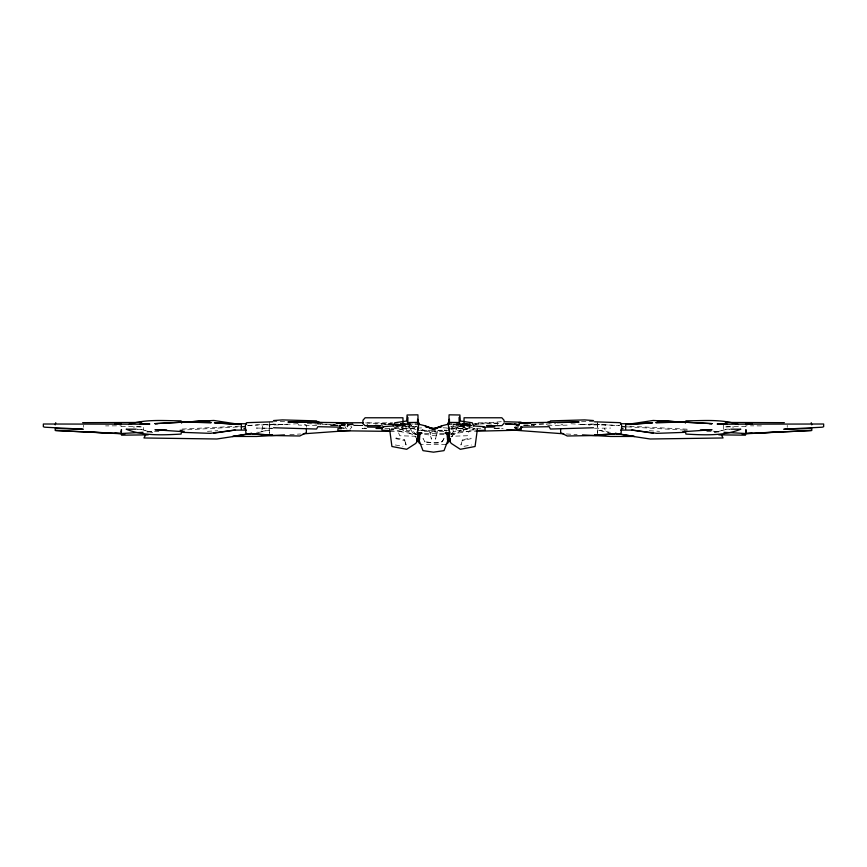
<?xml version="1.0" encoding="UTF-8"?>
<svg xmlns="http://www.w3.org/2000/svg" width="867" height="867" viewBox="0 0 867 867"><rect width="100%" height="100%" fill="white"/><g stroke="black" fill="none" stroke-linecap="round" stroke-linejoin="round"><path stroke-width="0.65" stroke-dasharray="4.33 3.25" d="M320.183 424.732L320.183 423.941M497.582 423.096L475.029 422.76M269.594 434.053L269.561 422.077M597.406 423.41L597.439 435.386M463.054 427.637L463.086 422.76L463.054 427.637L472.352 427.442M435.386 429.533L434.866 432.004L436.762 432.297L435.592 439.168L437.813 430.151M451.805 436.556L458.155 426.662L461.146 426.542L461.331 425.849L459.391 426.618L461.146 426.542L460.756 429.761L457.332 433.478L453.224 434.757L450.092 438.702M605.556 424.906L588.563 424.895L594.242 424.31L605.556 424.906L604.527 426.217L604.592 429.263L605.307 430.032M261.693 430.032L262.408 429.263L262.473 426.217L261.444 424.906L272.758 424.31L278.437 424.895L261.444 424.906M450.645 434.8L458.155 426.662L456.822 427.94L450.894 429.555M350.051 429.122L351.861 427.052L351.07 426.932L351.07 424.852M417.341 425.914L408.628 430.823L399.264 428.992L415.943 428.135M560.635 425.166L562.64 424.256M416.16 426.239L397.931 430.433L390.844 429.49M449.702 429.869L446.147 430.834L433.5 430.281L420.853 430.834L417.298 429.869M471.713 425.22L469.307 425.805L469.697 428.049L475.094 428.363L447.014 428.58M297.804 423.638C281.125 425.144 264.24 423.649 247.518 425.664M258.279 432.492L269.344 430.043L256.697 432.362M116.503 425.838L105.601 425.892M467.833 423.443L455.37 425.599L466.749 423.779L461.699 423.291M464.018 446.299L471.659 444.988M451.133 434.345L469.101 431.213L467.226 435.754L450.797 436.264M461.699 423.443L464.452 422.998M346.031 426.932L345.239 427.052L345.608 428.114L347.049 429.122M745.566 425.979L747.105 425.74M473.761 429.696L469.069 430.433L450.84 426.239M432.134 432.004L430.238 432.297L431.408 439.168L429.187 430.151M341.425 425.079L345.185 424.548L341.49 425.144L344.101 424.613L344.112 426.488M466.749 423.779L463.097 423.844M403.903 423.844L400.251 423.779L405.301 423.291M443.991 434.248L433.5 435.375L423.009 434.248M450.547 433.543L453.17 433.262L450.547 433.37M388.167 430.433L394.767 429.729L391.32 429.989M460.507 423.573L454.536 424.191L460.648 423.941M147.423 431.723L153.893 431.202M272.498 421.806L277.657 421.579M239.433 426.152L179.848 429.187M247.604 425.643L258.301 425.014M207.473 431.332L217.758 430.726M460.962 424.288L470.033 423.757M469.751 424.732L464.571 425.036L464.419 425.773L464.419 425.101L470.987 425.101M474.932 424.429L478.812 424.201L478.812 423.529L475.214 423.454M146.967 432.08L160.211 431.332M180.087 430.216L239.769 426.867M289.849 434.584L300.556 433.988M417.276 428.081L423.941 427.789M531.525 424.277L544.758 423.746M593.971 424.071L579.611 424.624L593.971 424.071L619.482 425.664M494.721 428.374L501.039 428.125L494.277 428.363M443.991 433.63L423.009 433.63M438.052 430.335L446.386 430.13M471.681 425.654L450.927 426.315M445.963 444.435L422.283 444.478M501.234 421.698L474.585 423.714M470.553 424.017L453.127 424.559L453.127 431.463L474.585 431.246M581.519 421.741L586.721 421.579M745.945 426.358L724.433 426.998L733.027 426.217L733.027 427.93M761.399 425.892L750.497 425.838M531.699 424.429L555.736 423.746M470.933 424.212L462.989 424.429L462.685 425.719L472.016 425.708M472.255 424.18L484.165 423.855M547.651 425.61L568.427 425.101L569.153 423.432M395.796 425.892L404.878 425.86L403.697 424.277L400.186 424.364L401.063 425.719L401.063 425.047L395.818 425.058M400.186 425.036L403.697 424.949L403.697 424.277M395.926 424.852L406.038 424.96M486.831 423.8L501.473 423.486M523.733 425.036L531.85 424.873M494.006 428.504L503.153 428.32M684.496 430.227L687.39 430.173M476.482 428.298L481.835 428.211M137.495 429.577L141.028 429.523L152.386 432.492L140.226 429.143L137.55 429.176M594.513 428.265L610.628 428.07M331.508 425.61L346.247 425.545M354.278 425.502L362.059 425.469M367.348 422.879L392.534 422.825M453.148 424.071L458.264 424.061M330.175 425.621L338.076 425.599M339.387 425.589L345.976 425.578M353.877 425.556L361.777 425.534L353.79 425.426M378.922 425.708L382.921 425.697M394.908 425.664L402.895 425.253L401.573 424.429L393.889 424.266M523.581 425.383L534.332 425.35L523.939 425.361M471.182 425.946L460.789 425.946L460.789 425.274M396.208 426.011L402.96 426.011L402.96 422.164M470.792 426.011L464.04 426.011L464.04 421.72M443.785 431.441L423.215 431.441M408.736 424.061L413.852 424.071M420.614 430.13L428.948 430.335M384.937 428.493L390.052 428.526M389.977 431.376L409.224 431.365L409.191 424.472M729.45 429.176L726.774 429.143L714.614 432.492L725.972 429.523L729.505 429.577M365.82 428.471L362.059 428.417L366.091 428.482M337.827 425.209L332.505 425.133L337.718 425.209M339.16 425.231L345.814 425.318M339.03 425.231L345.543 425.329M354.657 425.459L362.482 425.567L354.722 425.285M394.333 427.518L402.386 427.659M179.61 430.173L182.504 430.227M365.646 422.901L392.231 424.126M393.542 424.158L405.279 424.397M393.976 425.957L414.404 426.358L414.404 428.504L391.331 428.526M381.068 423.996L392.599 424.245M340.785 424.884L346.052 424.993M353.942 425.166L361.832 425.339M316.758 425.545L298.573 425.101L297.847 423.432M589.343 421.579L594.502 421.806M392.914 423.898L381.621 423.757L381.621 424.429L394.626 424.808M394.225 423.941L404.726 424.245L402.429 424.364L402.429 425.036M280.279 421.579L285.481 421.741M366.633 428.298L364.053 428.222L366.665 428.309M121.055 426.358L142.567 426.998L133.973 426.217L133.973 427.93M582.895 424.505L569.196 423.638M341.771 424.863L345.662 424.982M284.105 424.505L287.389 424.624L273.029 424.071M307.254 423.638L335.421 424.678M406.352 423.941L412.464 424.191L406.493 423.573M416.453 433.37L413.83 433.262L416.453 433.543M416.203 436.264L399.774 435.754L397.899 431.213L417.146 434.562M443.059 427.789L449.724 428.081M451.057 428.135L467.736 428.992L458.372 430.823L450.797 426.586M687.152 429.187L627.567 426.152M318.189 423.768L335.301 424.646M627.231 426.867L686.913 430.216M706.789 431.332L720.033 432.08M566.379 433.966L577.108 434.573M608.699 425.014L619.396 425.643M649.242 430.726L659.527 431.332M476.828 430.075L472.233 429.729L474.878 430.01M713.107 431.202L719.577 431.723M391.906 428.363L397.303 428.049L397.693 425.805L395.287 425.22M400.251 423.779L411.63 425.599L400.413 423.66M119.895 425.74L121.434 425.979M402.548 422.998L405.301 423.443M395.341 444.988L402.982 446.299M610.303 432.362L597.656 430.043L608.721 432.492M416.106 429.555L410.178 427.94L408.845 426.662L405.854 426.542L405.669 425.849L407.609 426.618L405.854 426.542L406.244 429.761L409.668 433.478L413.776 434.757L416.908 438.702M445.952 430.726C440.826 428.883 448.011 431.083 448.542 433.023M304.36 424.256L306.365 425.166L306.365 428.883M416.355 434.8L408.845 426.662L415.195 436.556M597.439 422.077L597.645 432.882M546.817 423.941L546.817 424.732M787.236 425.35L787.236 427.344M723.316 424.819L723.316 429.848M497.582 422.76L497.593 424.732M269.355 424.678L269.355 432.882M143.684 427.485L143.684 429.848M83.427 425.242L83.427 427.225M465.211 429.002L463.206 430.769L464.474 425.404L465.211 429.002M401.8 427.268L401.811 429.458L403.794 430.769L402.526 425.404L401.8 427.268M461.168 443.947L460.951 444.977L462.523 439.764L470.911 438.03L471.106 438.669L462.122 440.588L462.523 439.764L461.168 443.947M396.089 438.03L395.894 438.669L404.878 440.588L404.477 439.764L396.089 438.03M443.969 438.518L442.029 441.845C436.415 443.156 430.531 443.189 424.938 441.812C430.693 441.932 441.552 446.093 443.969 438.518M463.151 423.519L461.363 424.418L463.769 423.226L463.151 423.519M422.944 429.848L421.048 430.726L422.944 429.848M272.466 428.276L256.372 428.07L272.444 428.276M403.849 423.519L403.231 423.226L405.637 424.418L403.849 423.519M424.971 441.845L423.031 438.518L424.971 441.845M405.832 443.947L404.477 439.764L406.049 444.977L405.832 443.947"/><path stroke-width="1.3" d="M625.66 429.295L625.66 424.418L652.591 422.814L631.252 424.407M419.455 432.991L419.422 440.122L419.671 432.806M459.543 424.061L459.358 417.179L459.358 422.511L449.474 422.413L449.377 419.26L449.312 424.082L451.87 424.071M181.615 423.107L181.062 420.831C163.722 420.777 145.309 418.924 128.587 424.527M620.501 424.418L620.523 423.735L631.837 423.735L653.176 420.462L712.035 423.638L709.444 423.638M419.639 432.904L419.216 440.761L422.966 450.634L433.5 452.173L444.034 450.634L447.784 440.761L447.361 432.904M477.424 428.872L475.073 446.505L460.323 449.29L451.306 443.438L450.114 441.856L448.542 433.023L450.255 441.758L447.708 432.611M406.796 420.376L407.078 414.99L417.927 414.827L418.143 422.641L419.108 423.02L417.255 433.121L418.371 426.51M521.327 428.114L521.154 429.999L519.691 430.097M419.292 432.611L416.745 441.758L418.458 433.023L416.886 441.856L415.694 443.438L406.677 449.29L391.927 446.505L389.576 428.872M449.886 438.442L448.001 442.831L445.963 444.435M393.282 425.773L394.767 422.793L406.959 420.972M145.678 434.855L143.933 437.976L216.869 438.995L233.808 436.448L256.383 436.469L284.495 434.887M549.169 423.053L550.426 420.896L584.596 419.899L593.505 420.549M448.521 440.674L450.092 438.702M504.052 423.334L501.863 425.675L486.68 425.74L491.676 425.296M547.651 422.229L548.735 421.947M448.857 424.039L441.552 425.881L433.5 429.23L425.296 426.282L433.5 428.851L437.087 428.45M514.63 427.745L518.293 426.846M446.223 433.999L449.106 433.316M273.495 420.549L282.404 419.899L316.574 420.896L317.831 423.053M593.505 427.756L550.426 429.035L549.169 426.705L520.579 427.117M441.39 426.781L433.5 428.331L425.61 426.781M251.636 433.283L232.551 436.48L251.853 433.489M55.737 422.706L55.217 424.884M745.555 423.822L752.144 423.952L745.934 424.017M243.952 428.623L244.852 428.482M460.041 420.972L472.233 422.793L473.718 425.773M235.163 430.021L210.161 433.348L183.305 432.384L181.615 431.398L181.062 434.085C162.898 435.061 143.413 436.123 126.203 429.219L136.206 429.187M213.824 433.175L234.816 430.108L246.369 430.108M147.314 424.321L149.839 424.017L139.75 424.375M339.138 423.139L339.777 423.063M350.387 430.444L303.233 433.836M82.647 422.663L141.668 422.467M682.806 431.744L712.035 429.729L700.363 429.945M148.214 434.844L121.532 435.18L121.445 433.511L143.077 432.297M241.026 426.792L244.765 426.586M157.556 423.638L154.965 423.638L213.824 420.462L235.163 423.735L246.477 423.735L246.499 424.418M154.965 423.638L210.161 420.744L183.305 422.131L211.212 422.641L185.245 422.056M741.989 433.944L783.573 431.853L758.614 432.871M784.353 431.842L811.263 430.476M745.295 433.565L811.783 430.498L811.783 428.471L784.743 429.263L787.236 429.349M745.653 433.392L752.047 433.142M393.813 425.903L383.225 426.651L381.783 428.71L382.152 430.281L388.167 430.433M79.764 429.349L82.257 429.263L55.217 428.471L55.217 430.498L121.705 433.565M272.498 421.806L246.813 422.673L245.881 423.41L245.328 426L245.881 432.85L246.813 433.695L272.498 435.039L252.817 433.988L271.143 435.516L299.798 435.993L306.365 432.6L306.365 428.883M557.004 422.641L579.069 422.023L519.474 422.728M341.479 428.656L337.848 428.742L338.032 430.628L339.81 430.693M516.407 424.797L519.225 424.765M478.833 430.433L484.848 430.281L485.217 428.71L483.775 426.651L473.187 425.903M681.755 422.056L655.799 422.641L683.695 422.131L656.839 420.744L712.035 423.638M482.973 427.225L494.927 426.987M520.438 430.14L475.81 431.224M139.706 424.397L149.46 424.223L43.35 424.006L43.35 426.716L44.737 427.203L83.427 429.219M347.808 424.494L353.075 424.397L347.624 424.537M625.66 424.505L631.761 424.397M521.154 422.207L505.298 421.752M518.791 423.107L530.821 422.977M309.996 422.641L322.34 422.641L287.931 422.023L347.526 422.728M347.775 424.765L349.325 424.765M519.225 424.938L516.407 424.906M620.631 430.108L632.184 430.108L656.839 433.348L683.695 432.384L685.385 431.398L685.938 434.085C704.102 435.061 723.587 436.123 740.797 429.219L730.794 429.187M415.13 424.071L417.688 424.082L417.623 419.26L417.526 422.413L407.642 422.511L407.642 417.179L407.457 424.061M725.332 422.467L784.353 422.663M338 422.836L363.197 422.728M375.985 428.439L382.38 428.471M121.066 424.017L114.856 423.952L121.445 423.822M339.17 430.736L389.977 431.376M340.677 427.171L317.831 426.705L316.574 429.035L273.495 427.756M727.294 424.397L717.54 424.223L823.65 424.006L823.65 426.716L822.263 427.203L783.573 429.219M235.239 424.397L214.409 422.814L241.34 424.418L241.34 429.295M383.593 427.323L367.478 427.041L367.348 424.852M166.637 429.945L154.965 429.729L184.194 431.744M336.244 423.259L344.297 423.41M594.502 421.806L620.187 422.673L621.119 423.41L621.672 426L621.119 432.85L620.187 433.695L594.502 435.039L614.183 433.988L595.857 435.516L567.202 435.993L560.635 432.6L560.635 428.883M727.25 424.375L717.161 424.017L719.686 424.321M114.953 433.142L121.347 433.392M108.386 432.871L83.427 431.853L125.011 433.944M55.737 430.476L82.647 431.842M622.235 426.586L625.974 426.792M723.923 432.297L745.555 433.511L745.468 435.18L718.786 434.844M582.461 434.876L610.617 436.469L633.192 436.448L650.131 438.995L723.067 437.976L721.322 434.855M563.702 433.814L506.881 429.62M375.324 425.296L380.32 425.74L365.137 425.675L362.818 423.605L362.948 420.278L365.137 417.775L402.96 417.775L402.96 422.164M519.691 422.467L520.438 422.543M429.913 428.45L433.5 428.851L441.704 426.282L433.5 429.23L425.448 425.881L418.143 424.039M518.238 424.592L505.298 423.833L518.293 424.689L514.63 424.006M653.176 433.175L631.837 430.021M622.148 428.482L623.048 428.623M615.147 433.489L634.449 436.48L615.364 433.283M811.263 422.706L811.783 424.884M520.969 426.932L521.761 427.052L521.392 428.114L518.444 429.382L515.507 428.114L515.139 427.052M344.112 428.352L340.265 427.496L340.167 426.347M417.894 433.316L420.777 433.999M318.265 421.947L319.349 422.229M738.413 424.527C721.691 418.924 703.278 420.777 685.938 420.831L685.385 423.107M421.037 444.435L418.999 442.831L417.114 438.442M416.908 438.702L418.479 440.674M448.629 426.51L449.745 433.121L447.892 423.02L448.857 422.641L449.073 414.827L459.922 414.99L460.204 420.376M447.329 432.806L447.578 440.122L447.545 432.991M504.182 422.11L504.052 420.278L501.863 417.775L464.04 417.775L464.04 422.164M347.526 424.667L347.526 426.607M745.945 429.869L745.934 432.232L745.945 429.869M121.445 431.69L121.066 432.232L121.434 429.523L121.445 431.69M417.829 432.882L421.839 433.153L417.829 432.882M449.171 432.882L445.161 433.153L449.171 432.882"/></g></svg>
